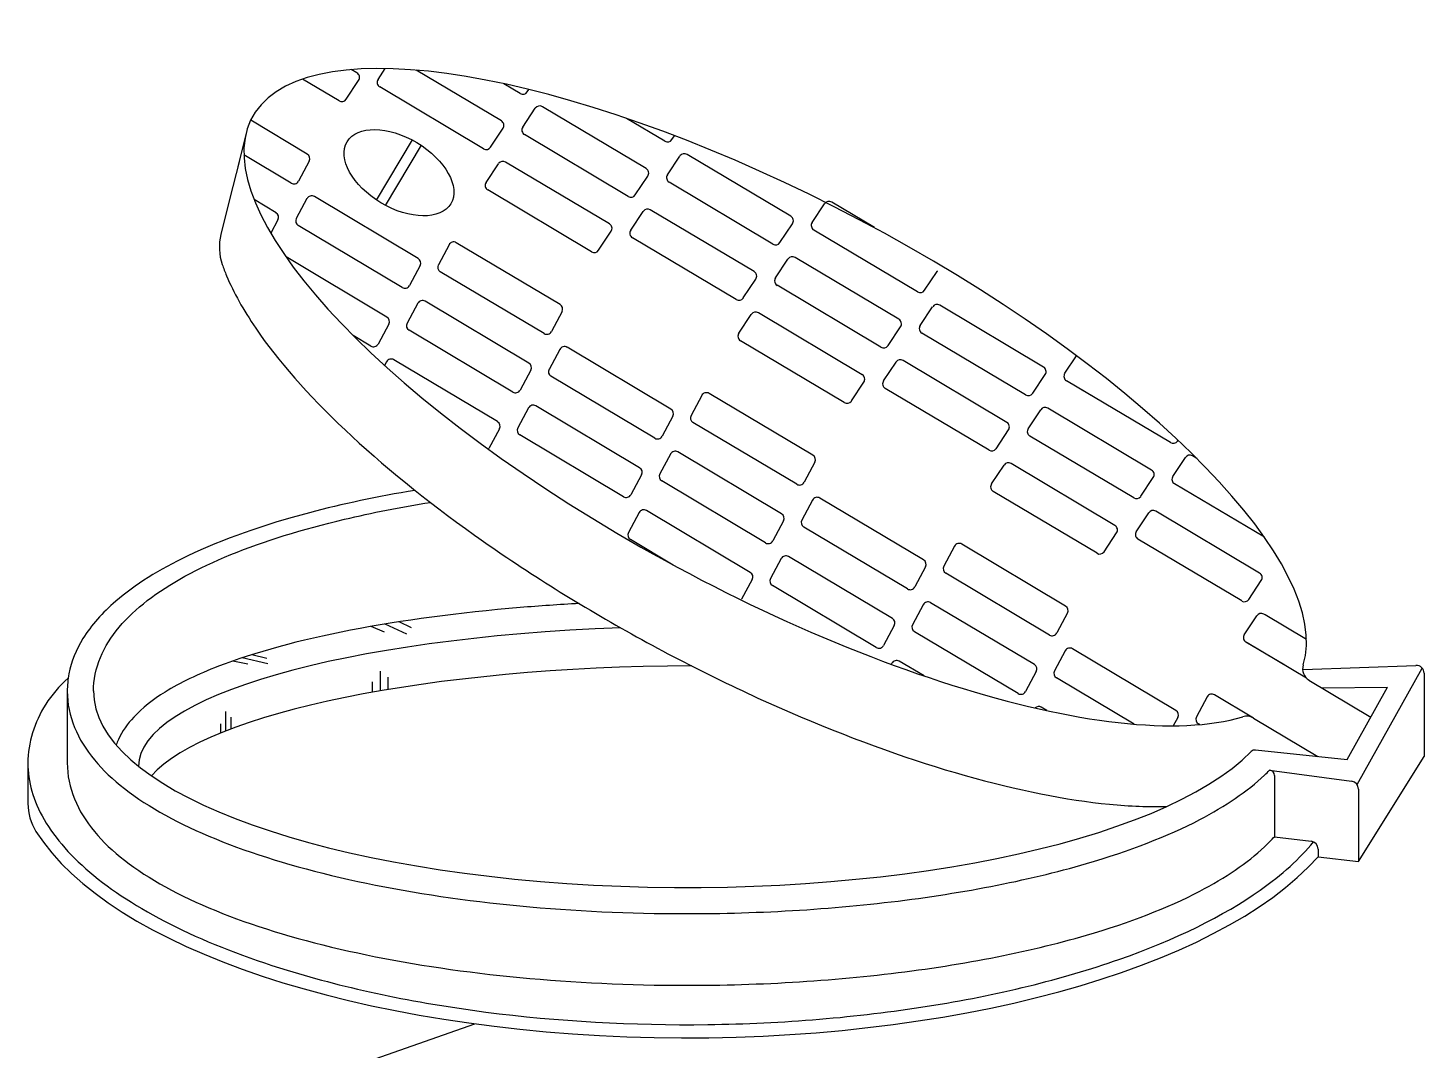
# Model space of a CAD drawing. Extents: x -1836 to 8857, y -4220 to 3051.
# Drawn here: x 7380.9 to 7593.7, y 548.2 to 704 of the extents above; entities that cross this region are included whole.
import ezdxf

# ---------------------------------------------------------------- set-up
doc = ezdxf.new("R2010")
doc.units = 0
doc.header["$MEASUREMENT"] = 0
doc.layers.add('15', color=1, linetype='CONTINUOUS')
doc.layers.add('25', color=2, linetype='CONTINUOUS')

msp = doc.modelspace()

# ---------------------------------------------------------------- linework, layer by layer
at = {"layer": '15'}
for p, q in [((7428.3, 692.83), (7422.7, 696.13)), ((7429.37, 693.08), (7431.28, 695.96)), ((7431.02, 697.09), (7430.16, 697.59)), ((7434.24, 696.08), (7435.34, 697.75)), ((7453.04, 689.78), (7440.07, 697.51)), ((7450.32, 685.52), (7434.49, 694.96)), ((7455.9, 693.95), (7453.4, 695.45)), ((7456.98, 694.2), (7457.22, 694.56)), ((7456.29, 688.82), (7458.2, 691.7)), ((7475.1, 682.51), (7459.28, 691.94)), ((7423.45, 684.71), (7414.85, 689.9)), ((7477.95, 686.69), (7472.12, 690.16)), ((7451.39, 685.77), (7453.3, 688.65)), ((7472.37, 678.25), (7456.55, 687.69)), ((7479.03, 686.93), (7479.42, 687.52)), ((7434, 677.71), (7439.47, 686.88)), ((7435.37, 676.89), (7440.84, 686.06)), ((7421, 680.29), (7413.8, 684.63)), ((7423.74, 683.65), (7422.11, 680.6)), ((7450.7, 680.38), (7452.61, 683.26)), ((7469.51, 674.07), (7453.69, 683.51)), ((7478.34, 681.55), (7480.25, 684.43)), ((7497.15, 675.24), (7481.33, 684.67)), ((7473.45, 678.5), (7475.35, 681.38)), ((7466.78, 669.82), (7450.96, 679.25)), ((7494.42, 670.98), (7478.6, 680.42)), ((7418.69, 675.78), (7415.35, 677.79)), ((7423.41, 677.93), (7421.78, 674.88)), ((7440.35, 668.81), (7424.53, 678.24)), ((7500.4, 674.28), (7502.3, 677.16)), ((7509.9, 673.52), (7503.38, 677.4)), ((7418.98, 674.72), (7417.88, 672.67)), ((7472.76, 673.11), (7474.67, 675.99)), ((7491.56, 666.81), (7475.74, 676.24)), ((7437.9, 664.39), (7422.08, 673.82)), ((7467.86, 670.06), (7469.77, 672.95)), ((7495.5, 671.23), (7497.41, 674.11)), ((7516.47, 663.71), (7500.65, 673.15)), ((7445.06, 670.91), (7443.43, 667.86)), ((7461.99, 661.78), (7446.17, 671.22)), ((7488.84, 662.55), (7473.02, 671.98)), ((7435.58, 659.89), (7420.21, 669.06)), ((7494.81, 665.84), (7496.72, 668.73)), ((7513.62, 659.54), (7497.8, 668.97)), ((7440.64, 667.74), (7439.02, 664.7)), ((7459.54, 657.36), (7443.72, 666.8)), ((7517.55, 663.96), (7519.46, 666.84)), ((7489.91, 662.8), (7491.82, 665.68)), ((7510.89, 655.28), (7495.07, 664.72)), ((7440.29, 661.99), (7438.66, 658.94)), ((7457.23, 652.86), (7441.41, 662.3)), ((7462.29, 660.72), (7460.66, 657.67)), ((7489.23, 657.41), (7491.13, 660.29)), ((7508.03, 651.1), (7492.21, 660.54)), ((7516.86, 658.58), (7518.77, 661.46)), ((7535.67, 652.27), (7519.85, 661.7)), ((7435.88, 658.82), (7434.25, 655.77)), ((7454.78, 648.44), (7438.96, 657.87)), ((7511.97, 655.53), (7513.87, 658.41)), ((7433.14, 655.46), (7430.47, 657.06)), ((7505.3, 646.85), (7489.48, 656.28)), ((7532.94, 648.01), (7517.12, 657.45)), ((7452.46, 643.94), (7436.64, 653.37)), ((7461.93, 654.96), (7460.31, 651.91)), ((7478.87, 645.84), (7463.05, 655.27)), ((7538.92, 651.31), (7540.69, 653.99)), ((7435.53, 653.06), (7435.23, 652.52)), ((7457.52, 651.8), (7455.9, 648.75)), ((7511.28, 650.14), (7513.19, 653.02)), ((7530.08, 643.83), (7514.26, 653.27)), ((7538.92, 651.31), (7539.03, 651.47)), ((7476.42, 641.41), (7460.6, 650.85)), ((7506.38, 647.09), (7508.29, 649.97)), ((7534.02, 648.26), (7535.93, 651.14)), ((7555, 640.74), (7539.17, 650.18)), ((7542.95, 647.92), (7539.17, 650.18)), ((7483.58, 647.94), (7481.95, 644.89)), ((7500.51, 638.81), (7484.69, 648.25)), ((7527.36, 639.58), (7511.54, 649.01)), ((7457.17, 646.04), (7455.54, 642.99)), ((7474.11, 636.91), (7458.28, 646.35)), ((7533.33, 642.87), (7535.24, 645.75)), ((7552.14, 636.57), (7536.32, 646)), ((7452.76, 642.87), (7451.13, 639.83)), ((7479.17, 644.77), (7477.54, 641.72)), ((7498.07, 634.39), (7482.24, 643.82)), ((7528.43, 639.82), (7530.34, 642.71)), ((7471.66, 632.49), (7455.84, 641.93)), ((7549.41, 632.31), (7533.59, 641.74)), ((7556.07, 640.99), (7556.16, 641.13)), ((7478.81, 639.01), (7477.18, 635.97)), ((7495.75, 629.89), (7479.93, 639.32)), ((7555.38, 635.6), (7557.29, 638.49)), ((7559.06, 638.32), (7558.37, 638.73)), ((7500.81, 637.75), (7499.18, 634.7)), ((7527.75, 634.44), (7529.65, 637.32)), ((7546.55, 628.13), (7530.73, 637.57)), ((7474.4, 635.85), (7472.77, 632.8)), ((7493.3, 625.47), (7477.48, 634.9)), ((7550.49, 632.56), (7552.39, 635.44)), ((7569.33, 626.31), (7555.64, 634.48)), ((7517.39, 622.87), (7501.57, 632.3)), ((7543.82, 623.88), (7528, 633.31)), ((7474.05, 630.09), (7472.42, 627.04)), ((7490.98, 620.97), (7475.16, 630.4)), ((7500.45, 631.99), (7498.83, 628.94)), ((7549.8, 627.17), (7551.71, 630.05)), ((7568.61, 620.86), (7552.78, 630.3)), ((7496.04, 628.83), (7494.42, 625.78)), ((7514.94, 618.44), (7499.12, 627.88)), ((7479.23, 622.09), (7472.71, 625.98)), ((7544.9, 624.12), (7546.81, 627)), ((7565.88, 616.61), (7550.06, 626.04)), ((7522.1, 624.97), (7520.47, 621.92)), ((7539.03, 615.84), (7523.21, 625.28)), ((7495.69, 623.07), (7494.06, 620.02)), ((7512.63, 613.94), (7496.8, 623.38)), ((7517.69, 621.8), (7516.06, 618.75)), ((7491.28, 619.9), (7489.65, 616.86)), ((7536.59, 611.42), (7520.76, 620.85)), ((7566.95, 616.85), (7568.86, 619.73)), ((7510.18, 609.52), (7494.36, 618.96)), ((7517.33, 616.04), (7515.7, 612.99)), ((7534.27, 606.92), (7518.45, 616.35)), ((7438.63, 611.57), (7435.31, 613.09)), ((7439.35, 612.51), (7437.45, 613.43)), ((7512.92, 612.88), (7511.29, 609.83)), ((7539.33, 614.78), (7537.7, 611.73)), ((7566.27, 611.47), (7568.18, 614.35)), ((7569.44, 614.48), (7569.25, 614.6)), ((7575.74, 610.72), (7569.44, 614.48)), ((7435.23, 611.86), (7433.21, 612.73)), ((7531.82, 602.5), (7516, 611.93)), ((7538.97, 609.02), (7537.35, 605.97)), ((7555.84, 599.94), (7540.09, 609.33)), ((7572.45, 606.81), (7566.52, 610.34)), ((7575.75, 604.84), (7566.71, 610.23)), ((7414.37, 606.96), (7412.12, 607.46)), ((7417.46, 607.02), (7413.54, 607.95)), ((7417.27, 607.86), (7415.01, 608.42)), ((7512.57, 607.12), (7512.47, 606.95)), ((7517.46, 605.18), (7513.68, 607.43)), ((7434.54, 605.9), (7434.54, 602.9)), ((7435.74, 605.01), (7435.74, 603.11)), ((7534.56, 605.85), (7532.94, 602.81)), ((7549.49, 597.84), (7537.64, 604.91)), ((7433.34, 604.31), (7433.34, 602.69)), ((7567.66, 598.77), (7561.73, 602.31)), ((7536.17, 599.9), (7535.33, 600.41)), ((7560.62, 601.99), (7558.99, 598.95)), ((7411.01, 599.78), (7411.01, 596.78)), ((7411.81, 598.89), (7411.81, 597.09)), ((7556.14, 598.87), (7555.45, 597.59)), ((7410.21, 597.89), (7410.21, 596.46)), ((7559.48, 597.77), (7559.29, 597.88))]:
    msp.add_line(p, q, dxfattribs=at)
at = {"layer": '15', "color": 1}
msp.add_line((7385.22, 529.82), (7449.01, 552.17), dxfattribs=at)
at = {"layer": '15'}
for centre, start, end in [((7430.61, 696.4), 326.4836, 59.4849), ((7434.9, 695.64), 146.4836, 239.1909), ((7456.31, 694.64), 239.1909, 326.4836), ((7428.7, 693.52), 239.4914, 326.4836), ((7458.87, 691.26), 59.1909, 146.4836), ((7452.63, 689.09), 326.4836, 59.1909), ((7456.96, 688.37), 146.4836, 239.1909), ((7450.73, 686.21), 239.1909, 326.4836), ((7478.36, 687.37), 239.1909, 326.4836), ((7423.04, 684.02), 331.8981, 58.8903), ((7453.28, 682.82), 59.1909, 146.4836), ((7480.92, 683.99), 59.1909, 146.4836), ((7474.69, 681.82), 326.4836, 59.1909), ((7479.01, 681.11), 146.4836, 239.1909), ((7421.41, 680.97), 238.8968, 331.8981), ((7451.37, 679.94), 146.4836, 239.1909), ((7424.12, 677.56), 59.1909, 151.8981), ((7472.78, 678.94), 239.1909, 326.4836), ((7502.97, 676.72), 59.1909, 146.4836), ((7418.27, 675.1), 331.8981, 58.8903), ((7422.49, 674.51), 151.8981, 239.1909), ((7475.33, 675.55), 59.1909, 146.4836), ((7496.74, 674.55), 326.4836, 59.1909), ((7469.1, 673.39), 326.4836, 59.1909), ((7473.42, 672.67), 146.4836, 239.1909), ((7501.06, 673.84), 146.4836, 239.1909), ((7445.76, 670.53), 59.1909, 151.8981), ((7494.83, 671.67), 239.1909, 326.4836), ((7439.94, 668.12), 331.8981, 59.1909), ((7467.19, 670.51), 239.1909, 326.4836), ((7497.39, 668.28), 59.1909, 146.4836), ((7444.13, 667.48), 151.8981, 239.1909), ((7491.15, 666.12), 326.4836, 59.1909), ((7518.79, 667.28), 326.4836, 334.3336), ((7438.31, 665.07), 239.1909, 331.8981), ((7495.48, 665.4), 146.4836, 239.1909), ((7516.88, 664.4), 239.1909, 326.4836), ((7441, 661.61), 59.1909, 151.8981), ((7489.25, 663.24), 239.1909, 326.4836), ((7519.44, 661.02), 59.1909, 146.4836), ((7435.17, 659.2), 331.8981, 59.1909), ((7461.58, 661.1), 331.8981, 59.1909), ((7491.8, 659.85), 59.1909, 146.4836), ((7439.37, 658.56), 151.8981, 239.1909), ((7459.95, 658.05), 239.1909, 331.8981), ((7513.21, 658.85), 326.4836, 59.1909), ((7517.53, 658.13), 146.4836, 239.1909), ((7433.55, 656.15), 239.1909, 331.8981), ((7489.89, 656.97), 146.4836, 239.1909), ((7511.3, 655.97), 239.1909, 326.4836), ((7436.23, 652.69), 59.1909, 151.8981), ((7462.64, 654.58), 59.1909, 151.8981), ((7513.85, 652.58), 59.1909, 146.4836), ((7456.82, 652.17), 331.8981, 59.1909), ((7461.01, 651.54), 151.8981, 239.1909), ((7535.26, 651.58), 326.4836, 59.1909), ((7539.58, 650.86), 146.4836, 239.1909), ((7507.62, 650.42), 326.4836, 59.1909), ((7511.95, 649.7), 146.4836, 239.1909), ((7455.19, 649.13), 239.1909, 331.8981), ((7484.28, 647.56), 59.1909, 151.8981), ((7505.71, 647.53), 239.1909, 326.4836), ((7533.35, 648.7), 239.1909, 326.4836), ((7457.87, 645.66), 59.1909, 151.8981), ((7478.46, 645.15), 331.8981, 59.1909), ((7482.65, 644.51), 151.8981, 239.1909), ((7535.91, 645.31), 59.1909, 146.4836), ((7452.05, 643.25), 331.8981, 59.1909), ((7456.25, 642.61), 151.8981, 239.1909), ((7529.67, 643.15), 326.4836, 59.1909), ((7534, 642.43), 146.4836, 239.1909), ((7476.83, 642.1), 239.1909, 331.8981), ((7555.41, 641.43), 239.1909, 326.4836), ((7450.42, 640.2), 324.2783, 331.8981), ((7479.52, 638.64), 59.1909, 151.8981), ((7500.1, 638.13), 331.8981, 59.1909), ((7527.77, 640.27), 239.1909, 326.4836), ((7557.96, 638.04), 59.1909, 146.4836), ((7473.7, 636.23), 331.8981, 59.1909), ((7530.32, 636.88), 59.1909, 146.4836), ((7551.73, 635.88), 326.4836, 59.1909), ((7477.89, 635.59), 151.8981, 239.1909), ((7498.47, 635.08), 239.1909, 331.8981), ((7528.41, 634), 146.4836, 239.1909), ((7556.05, 635.16), 146.4836, 239.1909), ((7472.07, 633.18), 239.1909, 331.8981), ((7501.16, 631.61), 59.1909, 151.8981), ((7549.82, 633), 239.1909, 326.4836), ((7474.75, 629.71), 59.1909, 151.8981), ((7495.34, 629.2), 331.8981, 59.1909), ((7552.37, 629.61), 59.1909, 146.4836), ((7499.53, 628.57), 151.8981, 239.1909), ((7546.14, 627.44), 326.4836, 59.1909), ((7473.12, 626.67), 151.8981, 239.1909), ((7493.71, 626.15), 239.1909, 331.8981), ((7550.47, 626.73), 146.4836, 239.1909), ((7522.8, 624.59), 59.1909, 151.8981), ((7544.23, 624.56), 239.1909, 326.4836), ((7496.4, 622.69), 59.1909, 151.8981), ((7516.98, 622.18), 331.8981, 59.1909), ((7521.17, 621.54), 151.8981, 239.1909), ((7490.57, 620.28), 331.8981, 59.1909), ((7494.77, 619.64), 151.8981, 239.1909), ((7568.2, 620.18), 326.4836, 59.1909), ((7515.35, 619.13), 239.1909, 331.8981), ((7488.95, 617.23), 324.0482, 331.8981), ((7518.04, 615.67), 59.1909, 151.8981), ((7538.62, 615.15), 331.8981, 59.1909), ((7566.29, 617.29), 239.1909, 326.4836), ((7512.22, 613.26), 331.8981, 59.1909), ((7516.41, 612.62), 151.8981, 239.1909), ((7568.84, 613.91), 59.1909, 146.4836), ((7537, 612.11), 239.1909, 331.8981), ((7566.93, 611.03), 146.4836, 239.1909), ((7510.59, 610.21), 239.1909, 331.8981), ((7539.68, 608.64), 59.1909, 151.8981), ((7513.27, 606.74), 59.1909, 151.8981), ((7533.86, 606.23), 331.8981, 59.1909), ((7538.05, 605.59), 151.8981, 239.1909), ((7532.23, 603.18), 239.1909, 331.8981), ((7561.32, 601.62), 59.1909, 151.8981), ((7534.92, 599.72), 59.1909, 133.0473), ((7555.43, 599.25), 331.8981, 59.1909), ((7559.7, 598.57), 151.8981, 239.1909)]:
    msp.add_arc(centre, 0.8, start, end, dxfattribs=at)
msp.add_ellipse((7437.42, 681.88), major_axis=(-7.91, 4.72), ratio=0.579656, dxfattribs=at)
at = {"layer": '25', "color": 2}
for p, q in [((7414.24, 688.32), (7412.86, 682.78)), ((7413.06, 683.56), (7411.67, 678.01)), ((7411.67, 678.01), (7410.29, 672.47))]:
    msp.add_line(p, q, dxfattribs=at)
at = {"layer": '25'}
for p, q in [((7575.26, 606.19), (7592.43, 606.8)), ((7576.13, 604.54), (7585.56, 598.92)), ((7583.46, 588.62), (7593.4, 606.36)), ((7593.67, 605.6), (7593.67, 592.92)), ((7386.87, 602.84), (7386.87, 591.93)), ((7578.07, 603.39), (7588.1, 603.45)), ((7581.94, 592.45), (7588.1, 603.45)), ((7567.66, 598.77), (7577.48, 592.91)), ((7567.96, 593.9), (7581.94, 592.45)), ((7380.87, 591.93), (7380.87, 585.75)), ((7583.67, 576.9), (7593.67, 592.92)), ((7570.12, 590.82), (7582.63, 589.13)), ((7570.12, 590.82), (7570.16, 590.82)), ((7570.86, 590.02), (7570.86, 580.68)), ((7583.67, 587.94), (7583.67, 576.9)), ((7570.86, 580.68), (7576.47, 579.98)), ((7577.52, 578.79), (7577.52, 577.62)), ((7577.52, 577.62), (7583.67, 576.9))]:
    msp.add_line(p, q, dxfattribs=at)
at = {"layer": '25', "color": 2}
msp.add_arc((7418.05, 670.53), 8, 165.9823, 199.2177, dxfattribs=at)
at = {"layer": '25'}
for centre, radius, start, end in [((7577.16, 606.26), 2, 162.7728, 239.1909), ((7592.47, 605.6), 1.2, 0, 92.0386), ((7566.64, 597.05), 2, 59.1909, 106.8787), ((7567.88, 593.1), 0.8, 84.1055, 135.6953), ((7570.06, 590.02), 0.8, 0, 82.2935), ((7582.47, 587.94), 1.2, 0, 82.2935), ((7388.87, 585.75), 8, 180, 212.1532), ((7576.32, 578.79), 1.2, 0, 82.8447)]:
    msp.add_arc(centre, radius, start, end, dxfattribs=at)
at = {"layer": '25', "color": 2}
for centre, major_axis, ratio, start_param, end_param in [((7494.77, 647.68), (-79.74, 42.58), 0.330684, 3.205035, 9.105212), ((7482.14, 591.69), (-84.39, -0.27), 0.249133, 4.841089, 6.283185), ((7482.14, 585.69), (-84.39, -0.27), 0.249133, 4.712941, 6.065915), ((7481.27, 602.84), (-90.4, 0), 0.330684, 6.280569, 9.112596)]:
    msp.add_ellipse(centre, major_axis=major_axis, ratio=ratio, start_param=start_param, end_param=end_param, dxfattribs=at)
at = {"layer": '25'}
msp.add_ellipse((7481.27, 591.92), major_axis=(-102.4, 0), ratio=0.409118, start_param=0.251728, end_param=2.793163, dxfattribs=at)
at = {"layer": '25', "color": 2}
for points, knots in [([(7410.5, 667.9), (7410.69, 667.33), (7410.91, 666.76), (7412.22, 663.63), (7413.71, 660.96), (7418.94, 653.26), (7423.56, 648.02), (7434.85, 637.35), (7441.53, 631.92), (7456.33, 621.39), (7464.43, 616.29), (7481.27, 606.9), (7490.01, 602.62), (7507.24, 595.31), (7515.74, 592.27), (7531.69, 587.75), (7539.13, 586.27), (7548.85, 585.33), (7551.79, 585.22), (7554.51, 585.32)], [6.627391, 6.627391, 6.627391, 6.627391, 6.667644, 6.667644, 6.845895, 6.845895, 7.163887, 7.163887, 7.48188, 7.48188, 7.799872, 7.799872, 8.117865, 8.117865, 8.435857, 8.435857, 8.75385, 8.75385, 8.905487, 8.905487, 8.905487, 8.905487]), ([(7439.87, 633.47), (7434.19, 632.52), (7428.78, 631.38), (7416.75, 628.2), (7410.5, 625.99), (7400.88, 621.4), (7397.2, 619.11), (7392.22, 614.82), (7390.53, 612.93), (7388.23, 609.19), (7387.49, 607.39), (7386.96, 604.63), (7386.87, 603.74), (7386.87, 602.85), (7386.87, 600.97), (7387.26, 599.11), (7388.69, 595.59), (7389.73, 593.93), (7392.3, 590.83), (7393.84, 589.38), (7399.29, 585.14), (7403.96, 582.6), (7415.02, 578.08), (7421.41, 576.11), (7435.51, 572.84), (7443.2, 571.54), (7459.35, 569.69), (7467.8, 569.15), (7488.17, 568.78), (7500.15, 569.34), (7522.64, 571.92), (7533.15, 573.94), (7548.79, 578.51), (7554.61, 580.75), (7563.41, 585.34), (7566.72, 587.58), (7569.62, 590.31), (7569.87, 590.57), (7570.12, 590.82)], [5.179991, 5.179991, 5.179991, 5.179991, 5.387223, 5.387223, 5.677539, 5.677539, 5.917024, 5.917024, 6.083137, 6.083137, 6.219397, 6.219397, 6.283185, 6.283185, 6.283185, 6.417045, 6.417045, 6.550904, 6.550904, 6.684764, 6.684764, 6.963543, 6.963543, 7.242322, 7.242322, 7.521101, 7.521101, 7.79988, 7.79988, 8.188351, 8.188351, 8.576823, 8.576823, 8.859981, 8.859981, 9.088304, 9.088304, 9.111309, 9.111309, 9.111309, 9.111309]), ([(7390.87, 602.84), (7390.87, 604.6), (7391.24, 606.35), (7392.6, 609.64), (7393.58, 611.18), (7395.99, 614.06), (7397.43, 615.4), (7402.46, 619.28), (7406.74, 621.6), (7416.86, 625.74), (7422.7, 627.55), (7433.28, 630.05), (7437.66, 630.91), (7442.22, 631.63)], [0, 0, 0, 0, 0.131533, 0.131533, 0.263066, 0.263066, 0.394599, 0.394599, 0.66555, 0.66555, 0.9365, 0.9365, 1.109892, 1.109892, 1.109892, 1.109892]), ([(7464.88, 616.22), (7461.84, 616.05), (7458.84, 615.85), (7446.63, 614.83), (7437.86, 613.66), (7422.27, 610.64), (7415.45, 608.79), (7406.8, 605.45), (7404.09, 604.15), (7399.92, 601.57), (7398.31, 600.32), (7396.04, 597.88), (7395.24, 596.76), (7394.54, 595.23), (7394.43, 594.95), (7394.32, 594.67)], [4.914943, 4.914943, 4.914943, 4.914943, 5.023668, 5.023668, 5.365133, 5.365133, 5.706598, 5.706598, 5.898152, 5.898152, 6.054511, 6.054511, 6.16792, 6.16792, 6.192748, 6.192748, 6.192748, 6.192748]), ([(7386.87, 591.93), (7386.87, 590.05), (7387.26, 588.19), (7388.69, 584.67), (7389.73, 583.02), (7392.3, 579.91), (7393.84, 578.46), (7399.29, 574.22), (7403.96, 571.68), (7415.02, 567.16), (7421.41, 565.19), (7435.51, 561.92), (7443.2, 560.62), (7459.35, 558.78), (7467.8, 558.23), (7488.17, 557.86), (7500.15, 558.42), (7522.64, 561), (7533.15, 563.03), (7548.79, 567.59), (7554.61, 569.83), (7563.41, 574.43), (7566.72, 576.66), (7569.88, 579.65), (7570.38, 580.16), (7570.86, 580.68)], [0.000017, 0.000017, 0.000017, 0.000017, 0.13386, 0.13386, 0.267719, 0.267719, 0.401579, 0.401579, 0.680358, 0.680358, 0.959137, 0.959137, 1.237916, 1.237916, 1.516695, 1.516695, 1.905166, 1.905166, 2.293637, 2.293637, 2.576796, 2.576796, 2.805119, 2.805119, 2.85121, 2.85121, 2.85121, 2.85121])]:
    msp.add_open_spline(points, degree=3, knots=knots, dxfattribs=at)
at = {"layer": '25'}
msp.add_open_spline([(7387.02, 604.85), (7384.22, 602.4), (7382.47, 599.45), (7381.11, 594.99), (7380.87, 593.46), (7380.87, 591.93), (7380.87, 589.07), (7381.68, 586.2), (7385.01, 580.42), (7387.55, 577.52), (7394.33, 571.98), (7398.56, 569.32), (7408.46, 564.46), (7414.14, 562.25), (7429.47, 557.54), (7439.77, 555.37), (7461.56, 552.55), (7473.06, 551.9), (7495.92, 552.2), (7507.29, 553.15), (7528.6, 556.52), (7538.53, 558.95), (7555.79, 564.99), (7563.12, 568.6), (7572.04, 574.9), (7574.76, 577.37), (7576.82, 579.88)], degree=3, knots=[5.924256, 5.924256, 5.924256, 5.924256, 6.158974, 6.158974, 6.283185, 6.283185, 6.283185, 6.51487, 6.51487, 6.746555, 6.746555, 6.97824, 6.97824, 7.209925, 7.209925, 7.547796, 7.547796, 7.885666, 7.885666, 8.223536, 8.223536, 8.561406, 8.561406, 8.899276, 8.899276, 9.101425, 9.101425, 9.101425, 9.101425], dxfattribs=at)

doc.saveas('drawing.dxf')
